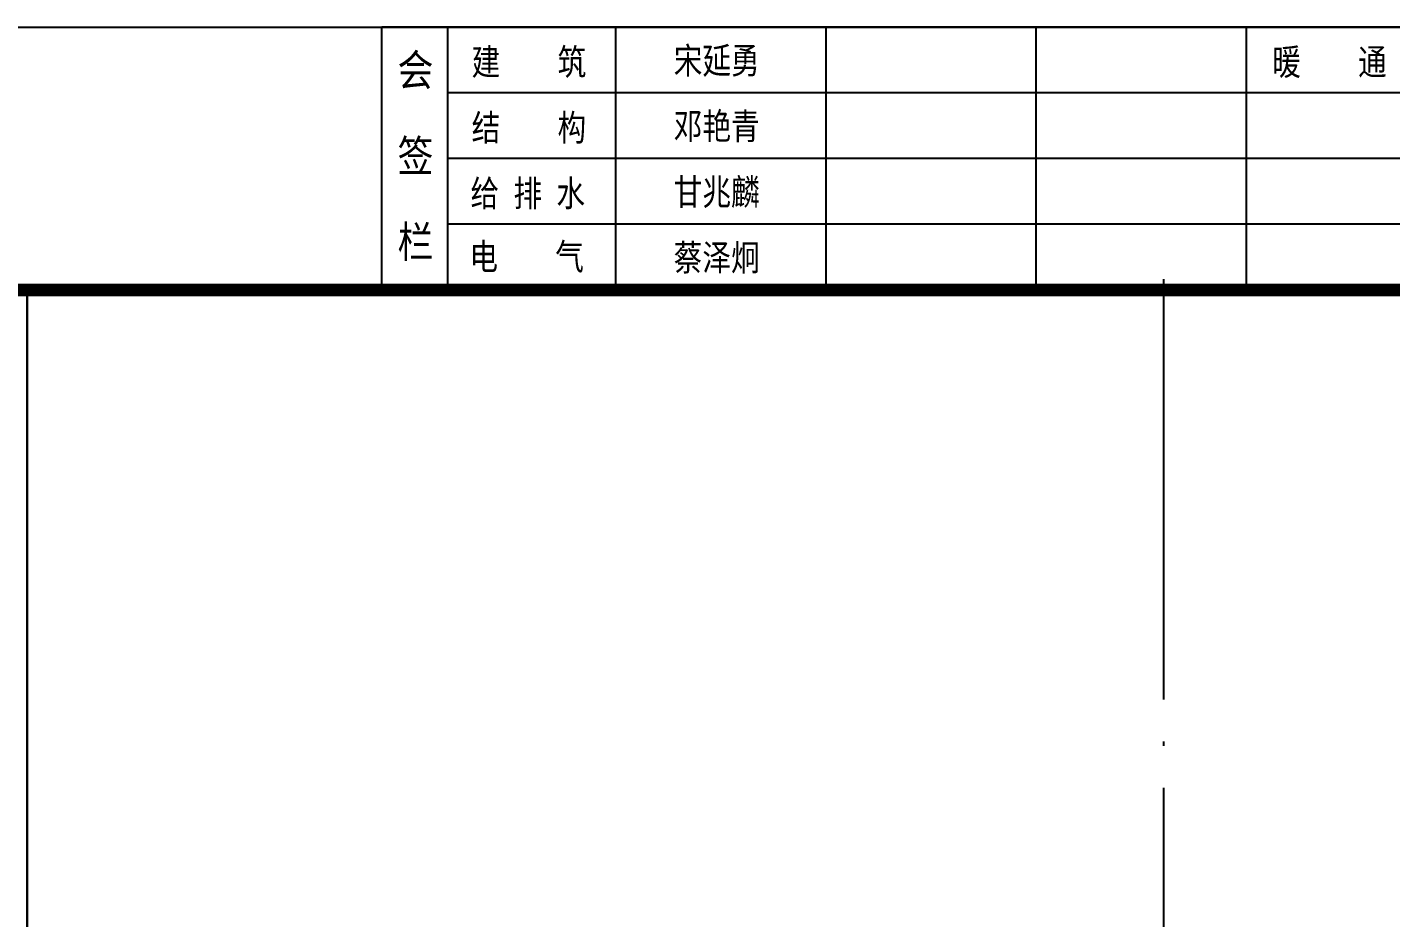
# Model space of a CAD drawing. Header units: millimetres. Extents: x 12351878 to 12381578, y 696206 to 738256.
# Drawn here: x 12371478 to 12377964, y 734019 to 738256 of the extents above; entities that cross this region are included whole.
import ezdxf
from ezdxf.enums import TextEntityAlignment as Align

# ---------------------------------------------------------------- set-up
doc = ezdxf.new("R2010")
doc.units = ezdxf.units.MM
doc.header["$LTSCALE"] = 1000
doc.linetypes.add('DOTE', pattern=[2.42, 2, -0.2, 0.02, -0.2])
doc.layers.add('A-ANNO-TTLB', color=7, linetype='Continuous')
doc.layers.add('DOTE', color=16, linetype='DOTE')
doc.styles.add('TITXH', font='')
doc.styles.add('TITXV', font='', dxfattribs={"width": 0.7})
doc.styles.get('TITXH').set_extended_font_data('@SimSun')
doc.styles.get('TITXV').set_extended_font_data('SimSun')

# ---------------------------------------------------------------- blocks, each defined once
blk = doc.blocks.new('asdgfdfssh')
blk.add_lwpolyline([(0, 37050), (9550, 37050), (9550, 0), (0, 0)], close=True)
blk = doc.blocks.new('asdfgafg$titleblk$00000094')
for p, q in [((0, 25), (-158.25, 25)), ((-158.25, 0), (-158.25, 25)), ((-152, 0), (-152, 25)), ((-136, 0), (-136, 25)), ((-116, 0), (-116, 25)), ((-96, 0), (-96, 25)), ((-76, 0), (-76, 25)), ((0, 18.75), (-152, 18.75)), ((0, 12.5), (-152, 12.5)), ((0, 6.25), (-152, 6.25))]:
    blk.add_line(p, q)
at = {"style": 'TITXH', "width": 1.2}
blk.add_text('会  签  栏', height=2.5, rotation=270, dxfattribs=at).set_placement((-156.36, 23.03))
at = {"style": 'TITXV', "width": 0.8}
for s, p in [('建    筑', (-149.72, 20.45)), ('暖    通', (-73.55, 20.45)), ('结    构', (-149.72, 14.2)), ('给 排 水', (-149.83, 7.95)), ('电    气', (-149.94, 1.92))]:
    blk.add_text(s, height=2.5, dxfattribs=at).set_placement(p)
for tag, p in [('建筑', (-126.4, 21.84)), ('暖通', (-50.4, 21.84)), ('结构', (-126.4, 15.59)), ('给排水', (-126.4, 9.34)), ('电气', (-126.4, 3.09))]:
    blk.add_attdef(tag, text='', height=2.5, dxfattribs=at).set_placement(p, align=Align.MIDDLE_CENTER)
blk = doc.blocks.new('asdfdfsdh')
at = {"layer": 'A-ANNO-TTLB'}
blk.add_lwpolyline([(0, 42050), (29700, 42050), (29700, 0), (0, 0)], close=True, dxfattribs=at)
at = {"layer": 'A-ANNO-TTLB', "const_width": 60}
blk.add_lwpolyline([(500, 40800), (500, 500), (29200, 500), (29200, 40800)], close=True, dxfattribs=at)
at = {"layer": 'A-ANNO-TTLB'}
ref = blk.add_blockref('asdfgafg$titleblk$00000094', (29200, 40800), dxfattribs=dict(at, xscale=49.99999999999999, yscale=49.99999999999999, zscale=49.99999999999999))
ref.add_attrib('电气', '蔡泽炯', dxfattribs={"layer": '0', "height": 125, "style": 'TITXV', "width": 0.8}).set_placement((22879.9, 40954.3), align=Align.MIDDLE_CENTER)
ref.add_attrib('给排水', '甘兆麟', dxfattribs={"layer": '0', "height": 125, "style": 'TITXV', "width": 0.8}).set_placement((22879.9, 41266.8), align=Align.MIDDLE_CENTER)
ref.add_attrib('结构', '邓艳青', dxfattribs={"layer": '0', "height": 125, "style": 'TITXV', "width": 0.8}).set_placement((22879.9, 41579.3), align=Align.MIDDLE_CENTER)
ref.add_attrib('建筑', '宋延勇', dxfattribs={"layer": '0', "height": 125, "style": 'TITXV', "width": 0.8}).set_placement((22879.9, 41891.8), align=Align.MIDDLE_CENTER)

msp = doc.modelspace()

# ---------------------------------------------------------------- linework, layer by layer
at = {"layer": 'DOTE'}
msp.add_line((12376884.5, 701178, 0), (12376884.5, 737220, 0), dxfattribs=at)

# ---------------------------------------------------------------- block references
for name, p in [('asdfdfsdh', (12351877.5, 696206.4)), ('asdgfdfssh', (12361927.5, 699956.4)), ('asdgfdfssh', (12371477.5, 699956.4))]:
    msp.add_blockref(name, p)

doc.saveas('drawing.dxf')
